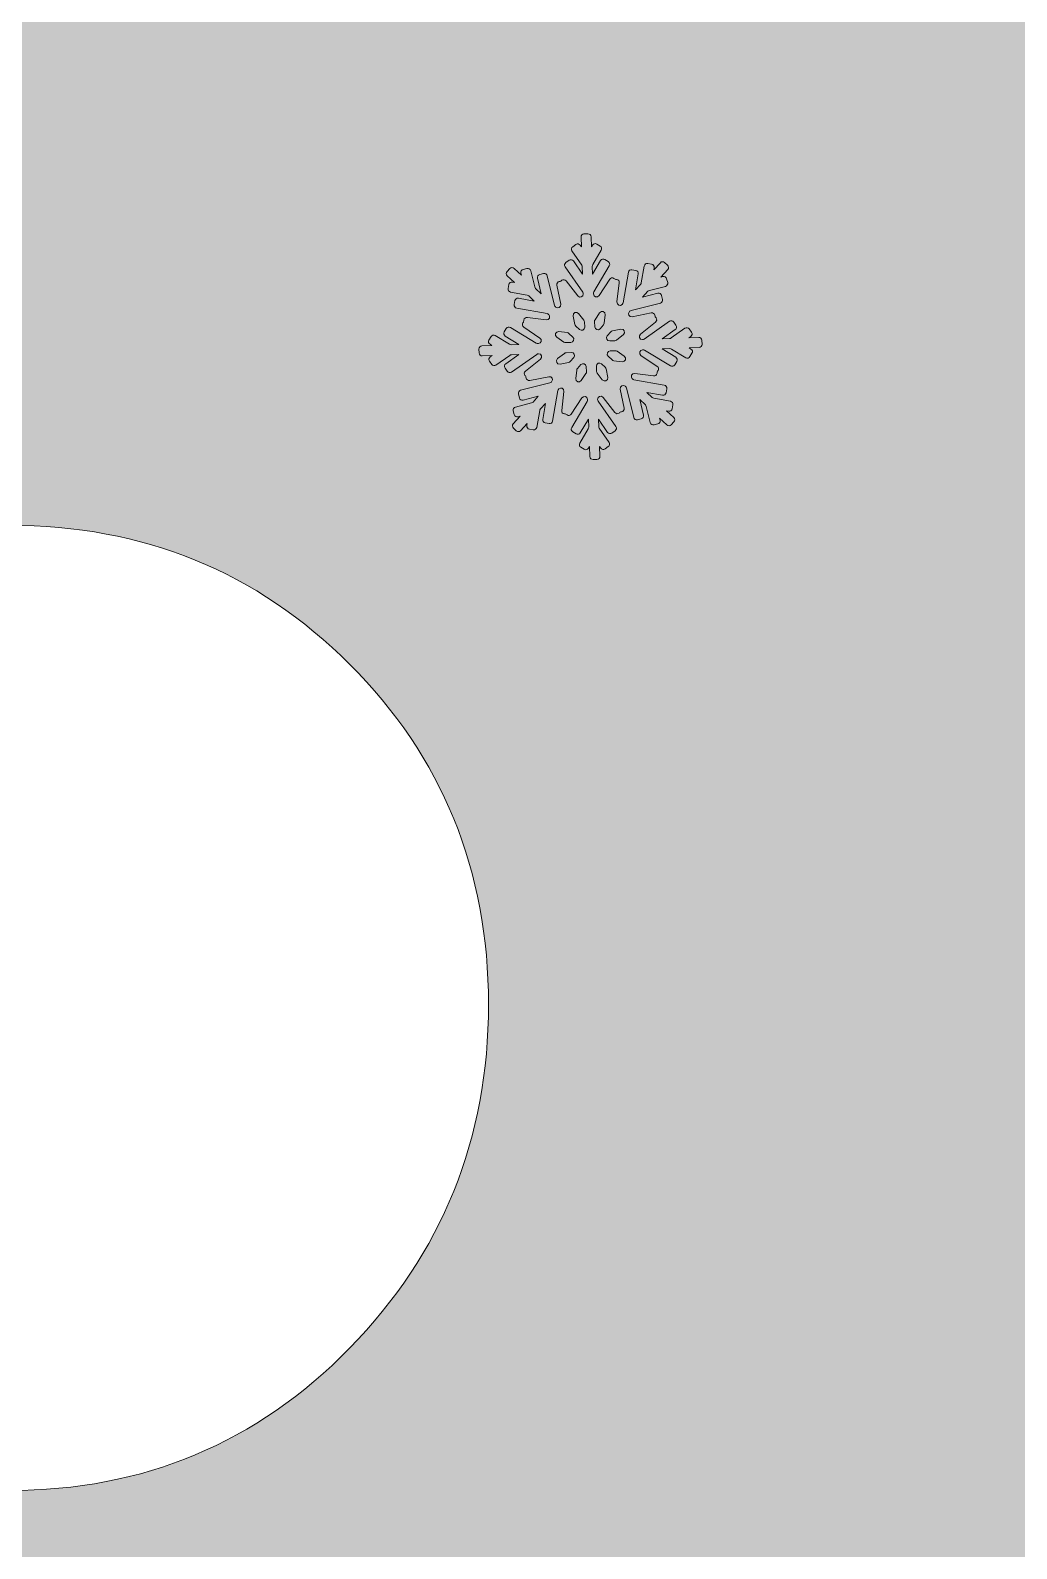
# Model space of a CAD drawing. Header units: millimetres. Extents: x 40 to 178, y -117 to -19.
# Drawn here: x 145 to 161.68, y -75.22 to -49.54 of the extents above; entities that cross this region are included whole.
import ezdxf

# ---------------------------------------------------------------- set-up
doc = ezdxf.new("R2010")
doc.units = ezdxf.units.MM
doc.header["$MEASUREMENT"] = 0
doc.layers.add('engraving', color=7, linetype='Continuous')
doc.layers.add('Layer 1', color=7, linetype='Continuous')

msp = doc.modelspace()

# ---------------------------------------------------------------- hatches: boundary and pattern name
at = {"layer": 'Layer 1'}
h = msp.add_hatch(color=2, dxfattribs=at)
h.dxf.hatch_style = 2
edge = h.paths.add_edge_path()
edge.add_spline(control_points=[(176.295, -54.742), (174.611, -49.888), (172.008, -45.798), (168.485, -42.469), (164.962, -39.142), (160.655, -36.597), (155.566, -34.835), (152.745, -33.859), (149.792, -33.154), (146.708, -32.719), (145.947, -31.249), (144.465, -30.207), (142.735, -30.075), (144.24, -28.96), (145.22, -27.176), (145.22, -25.16), (145.22, -21.779), (142.479, -19.039), (139.099, -19.039), (135.719, -19.039), (132.978, -21.779), (132.978, -25.16), (132.978, -27.176), (133.958, -28.96), (135.463, -30.075), (133.947, -30.191), (132.623, -31.005), (131.805, -32.192), (131.805, -32.192), (114.341, -32.192), (114.341, -32.192), (114.341, -32.192), (114.341, -117.341), (114.341, -117.341), (114.341, -117.341), (139.006, -117.341), (139.006, -117.341), (139.006, -117.341), (139.006, -99.49), (139.006, -99.49), (143.625, -100.194), (148.088, -99.98), (152.395, -98.844), (156.7, -97.709), (160.595, -95.869), (164.08, -93.324), (167.563, -90.78), (170.481, -87.609), (172.83, -83.81), (175.179, -80.013), (176.706, -75.806), (177.411, -71.185), (178.351, -65.077), (177.978, -59.598), (176.295, -54.742)], knot_values=[0, 0, 0, 0, 1, 1, 1, 2, 2, 2, 3, 3, 3, 4, 4, 4, 5, 5, 5, 6, 6, 6, 7, 7, 7, 8, 8, 8, 9, 9, 9, 10, 10, 10, 11, 11, 11, 12, 12, 12, 13, 13, 13, 14, 14, 14, 15, 15, 15, 16, 16, 16, 17, 17, 17, 18, 18, 18, 18], degree=3, periodic=1)
edge = h.paths.add_edge_path()
edge.add_spline(control_points=[(135.292, -25.16), (135.292, -23.06), (137, -21.352), (139.099, -21.352), (141.198, -21.352), (142.906, -23.06), (142.906, -25.16), (142.906, -27.259), (141.198, -28.967), (139.099, -28.967), (137, -28.967), (135.292, -27.259), (135.292, -25.16)], knot_values=[0, 0, 0, 0, 1, 1, 1, 2, 2, 2, 3, 3, 3, 4, 4, 4, 4], degree=3, periodic=1)
edge = h.paths.add_edge_path()
edge.add_spline(control_points=[(150.398, -71.83), (148.831, -73.436), (146.913, -74.238), (144.644, -74.238), (144.644, -74.238), (139.006, -74.238), (139.006, -74.238), (139.006, -74.238), (139.006, -57.913), (139.006, -57.913), (139.006, -57.913), (144.644, -57.913), (144.644, -57.913), (146.913, -57.913), (148.831, -58.697), (150.398, -60.262), (151.963, -61.829), (152.746, -63.747), (152.746, -66.017), (152.746, -68.289), (151.963, -70.227), (150.398, -71.83)], knot_values=[0, 0, 0, 0, 1, 1, 1, 2, 2, 2, 3, 3, 3, 4, 4, 4, 5, 5, 5, 6, 6, 6, 7, 7, 7, 7], degree=3, periodic=1)

# ---------------------------------------------------------------- linework, layer by layer
at = {"layer": 'engraving', "lineweight": 0}
for points, knots in [([(156.354, -54.784), (156.353, -54.756), (156.329, -54.734), (156.3, -54.735), (156.3, -54.735), (156.135, -54.741), (156.135, -54.741), (156.135, -54.741), (156.166, -54.719), (156.166, -54.719), (156.189, -54.703), (156.195, -54.671), (156.179, -54.648), (156.179, -54.648), (156.14, -54.592), (156.14, -54.592), (156.124, -54.569), (156.091, -54.563), (156.068, -54.579), (156.068, -54.579), (155.834, -54.744), (155.834, -54.744), (155.826, -54.75), (155.816, -54.753), (155.806, -54.754), (155.806, -54.754), (155.68, -54.759), (155.68, -54.759), (155.68, -54.759), (155.902, -54.602), (155.902, -54.602), (155.926, -54.585), (155.931, -54.553), (155.915, -54.53), (155.915, -54.53), (155.877, -54.474), (155.877, -54.474), (155.86, -54.451), (155.828, -54.445), (155.804, -54.462), (155.804, -54.462), (155.379, -54.762), (155.379, -54.762), (155.371, -54.768), (155.361, -54.771), (155.351, -54.771), (155.351, -54.771), (155.349, -54.772), (155.349, -54.772), (155.299, -54.774), (155.275, -54.71), (155.315, -54.679), (155.315, -54.679), (155.57, -54.478), (155.57, -54.478), (155.592, -54.461), (155.596, -54.428), (155.579, -54.406), (155.579, -54.406), (155.571, -54.395), (155.571, -54.395), (155.566, -54.389), (155.562, -54.382), (155.561, -54.374), (155.561, -54.374), (155.558, -54.361), (155.558, -54.361), (155.553, -54.333), (155.525, -54.314), (155.497, -54.32), (155.497, -54.32), (155.175, -54.384), (155.175, -54.384), (155.126, -54.394), (155.093, -54.335), (155.127, -54.298), (155.127, -54.298), (155.132, -54.293), (155.132, -54.293), (155.139, -54.285), (155.148, -54.28), (155.158, -54.277), (155.158, -54.277), (155.652, -54.153), (155.652, -54.153), (155.679, -54.146), (155.696, -54.118), (155.689, -54.091), (155.689, -54.091), (155.673, -54.025), (155.673, -54.025), (155.666, -53.997), (155.638, -53.98), (155.61, -53.987), (155.61, -53.987), (155.352, -54.052), (155.352, -54.052), (155.352, -54.052), (155.441, -53.954), (155.441, -53.954), (155.448, -53.947), (155.457, -53.942), (155.466, -53.939), (155.466, -53.939), (155.737, -53.871), (155.737, -53.871), (155.765, -53.864), (155.782, -53.836), (155.775, -53.808), (155.775, -53.808), (155.758, -53.743), (155.758, -53.743), (155.752, -53.715), (155.723, -53.698), (155.696, -53.705), (155.696, -53.705), (155.66, -53.714), (155.66, -53.714), (155.66, -53.714), (155.776, -53.587), (155.776, -53.587), (155.795, -53.566), (155.794, -53.533), (155.773, -53.514), (155.773, -53.514), (155.724, -53.468), (155.724, -53.468), (155.703, -53.448), (155.67, -53.45), (155.651, -53.471), (155.651, -53.471), (155.54, -53.592), (155.54, -53.592), (155.54, -53.592), (155.546, -53.556), (155.546, -53.556), (155.551, -53.528), (155.532, -53.501), (155.504, -53.496), (155.504, -53.496), (155.439, -53.484), (155.439, -53.484), (155.411, -53.479), (155.384, -53.498), (155.379, -53.527), (155.379, -53.527), (155.329, -53.811), (155.329, -53.811), (155.327, -53.821), (155.323, -53.83), (155.316, -53.837), (155.316, -53.837), (155.231, -53.931), (155.231, -53.931), (155.231, -53.931), (155.278, -53.661), (155.278, -53.661), (155.283, -53.633), (155.264, -53.606), (155.236, -53.601), (155.236, -53.601), (155.171, -53.59), (155.171, -53.59), (155.143, -53.584), (155.116, -53.603), (155.111, -53.632), (155.111, -53.632), (155.02, -54.15), (155.02, -54.15), (155.019, -54.159), (155.014, -54.168), (155.008, -54.176), (155.008, -54.176), (155.008, -54.176), (155.008, -54.176), (154.974, -54.213), (154.912, -54.185), (154.918, -54.134), (154.918, -54.134), (154.957, -53.812), (154.957, -53.812), (154.961, -53.783), (154.941, -53.758), (154.912, -53.754), (154.912, -53.754), (154.9, -53.753), (154.9, -53.753), (154.892, -53.752), (154.884, -53.749), (154.877, -53.744), (154.877, -53.744), (154.867, -53.737), (154.867, -53.737), (154.843, -53.721), (154.811, -53.727), (154.795, -53.751), (154.795, -53.751), (154.614, -54.025), (154.614, -54.025), (154.586, -54.067), (154.521, -54.049), (154.519, -53.999), (154.519, -53.999), (154.519, -53.993), (154.519, -53.993), (154.518, -53.983), (154.521, -53.973), (154.526, -53.964), (154.526, -53.964), (154.788, -53.522), (154.788, -53.522), (154.803, -53.498), (154.795, -53.466), (154.771, -53.452), (154.771, -53.452), (154.713, -53.417), (154.713, -53.417), (154.689, -53.402), (154.657, -53.41), (154.642, -53.435), (154.642, -53.435), (154.506, -53.665), (154.506, -53.665), (154.506, -53.665), (154.5, -53.532), (154.5, -53.532), (154.5, -53.522), (154.502, -53.512), (154.507, -53.504), (154.507, -53.504), (154.651, -53.261), (154.651, -53.261), (154.666, -53.237), (154.658, -53.205), (154.634, -53.19), (154.634, -53.19), (154.576, -53.156), (154.576, -53.156), (154.552, -53.141), (154.52, -53.149), (154.505, -53.173), (154.505, -53.173), (154.487, -53.204), (154.487, -53.204), (154.487, -53.204), (154.48, -53.032), (154.48, -53.032), (154.479, -53.004), (154.455, -52.981), (154.426, -52.983), (154.426, -52.983), (154.36, -52.985), (154.36, -52.985), (154.331, -52.986), (154.309, -53.01), (154.31, -53.039), (154.31, -53.039), (154.317, -53.205), (154.317, -53.205), (154.317, -53.205), (154.296, -53.175), (154.296, -53.175), (154.28, -53.152), (154.247, -53.146), (154.224, -53.163), (154.224, -53.163), (154.169, -53.201), (154.169, -53.201), (154.146, -53.218), (154.141, -53.25), (154.157, -53.273), (154.157, -53.273), (154.321, -53.511), (154.321, -53.511), (154.327, -53.519), (154.33, -53.528), (154.33, -53.538), (154.33, -53.538), (154.335, -53.665), (154.335, -53.665), (154.335, -53.665), (154.181, -53.442), (154.181, -53.442), (154.164, -53.418), (154.132, -53.412), (154.108, -53.429), (154.108, -53.429), (154.054, -53.467), (154.054, -53.467), (154.031, -53.484), (154.025, -53.516), (154.041, -53.539), (154.041, -53.539), (154.34, -53.971), (154.34, -53.971), (154.345, -53.979), (154.348, -53.989), (154.349, -53.999), (154.349, -53.999), (154.349, -53.999), (154.349, -53.999), (154.351, -54.05), (154.287, -54.073), (154.256, -54.033), (154.256, -54.033), (154.06, -53.778), (154.06, -53.778), (154.042, -53.755), (154.009, -53.751), (153.987, -53.769), (153.987, -53.769), (153.977, -53.777), (153.977, -53.777), (153.97, -53.782), (153.963, -53.785), (153.955, -53.787), (153.955, -53.787), (153.943, -53.789), (153.943, -53.789), (153.915, -53.795), (153.897, -53.822), (153.902, -53.85), (153.902, -53.85), (153.966, -54.175), (153.966, -54.175), (153.976, -54.224), (153.917, -54.257), (153.88, -54.223), (153.88, -54.223), (153.877, -54.22), (153.877, -54.22), (153.87, -54.213), (153.864, -54.204), (153.862, -54.195), (153.862, -54.195), (153.738, -53.694), (153.738, -53.694), (153.731, -53.666), (153.703, -53.649), (153.675, -53.656), (153.675, -53.656), (153.611, -53.672), (153.611, -53.672), (153.583, -53.679), (153.566, -53.707), (153.573, -53.735), (153.573, -53.735), (153.638, -53.996), (153.638, -53.996), (153.638, -53.996), (153.542, -53.907), (153.542, -53.907), (153.535, -53.9), (153.529, -53.891), (153.527, -53.881), (153.527, -53.881), (153.459, -53.607), (153.459, -53.607), (153.452, -53.579), (153.424, -53.562), (153.396, -53.569), (153.396, -53.569), (153.332, -53.585), (153.332, -53.585), (153.304, -53.592), (153.287, -53.62), (153.294, -53.648), (153.294, -53.648), (153.303, -53.683), (153.303, -53.683), (153.303, -53.683), (153.178, -53.567), (153.178, -53.567), (153.157, -53.547), (153.124, -53.548), (153.105, -53.57), (153.105, -53.57), (153.06, -53.619), (153.06, -53.619), (153.04, -53.64), (153.042, -53.673), (153.062, -53.692), (153.062, -53.692), (153.184, -53.806), (153.184, -53.806), (153.184, -53.806), (153.149, -53.799), (153.149, -53.799), (153.12, -53.794), (153.093, -53.813), (153.088, -53.841), (153.088, -53.841), (153.077, -53.908), (153.077, -53.908), (153.072, -53.936), (153.09, -53.963), (153.118, -53.968), (153.118, -53.968), (153.4, -54.019), (153.4, -54.019), (153.41, -54.021), (153.419, -54.025), (153.426, -54.032), (153.426, -54.032), (153.519, -54.119), (153.519, -54.119), (153.519, -54.119), (153.253, -54.071), (153.253, -54.071), (153.225, -54.066), (153.198, -54.085), (153.193, -54.113), (153.193, -54.113), (153.181, -54.18), (153.181, -54.18), (153.176, -54.208), (153.195, -54.234), (153.223, -54.239), (153.223, -54.239), (153.735, -54.332), (153.735, -54.332), (153.745, -54.334), (153.754, -54.338), (153.761, -54.345), (153.761, -54.345), (153.763, -54.347), (153.763, -54.347), (153.8, -54.382), (153.771, -54.443), (153.721, -54.437), (153.721, -54.437), (153.403, -54.396), (153.403, -54.396), (153.374, -54.392), (153.348, -54.413), (153.345, -54.441), (153.345, -54.441), (153.343, -54.454), (153.343, -54.454), (153.342, -54.462), (153.339, -54.47), (153.335, -54.477), (153.335, -54.477), (153.328, -54.488), (153.328, -54.488), (153.312, -54.511), (153.318, -54.543), (153.342, -54.559), (153.342, -54.559), (153.616, -54.745), (153.616, -54.745), (153.658, -54.773), (153.639, -54.838), (153.589, -54.84), (153.589, -54.84), (153.583, -54.84), (153.583, -54.84), (153.573, -54.84), (153.563, -54.838), (153.554, -54.833), (153.554, -54.833), (153.117, -54.567), (153.117, -54.567), (153.093, -54.551), (153.06, -54.56), (153.046, -54.584), (153.046, -54.584), (153.011, -54.642), (153.011, -54.642), (152.997, -54.667), (153.005, -54.698), (153.029, -54.713), (153.029, -54.713), (153.258, -54.853), (153.258, -54.853), (153.258, -54.853), (153.128, -54.858), (153.128, -54.858), (153.118, -54.858), (153.107, -54.855), (153.099, -54.85), (153.099, -54.85), (152.86, -54.704), (152.86, -54.704), (152.835, -54.689), (152.803, -54.697), (152.788, -54.722), (152.788, -54.722), (152.754, -54.78), (152.754, -54.78), (152.739, -54.804), (152.747, -54.836), (152.771, -54.851), (152.771, -54.851), (152.803, -54.87), (152.803, -54.87), (152.803, -54.87), (152.633, -54.877), (152.633, -54.877), (152.605, -54.878), (152.582, -54.902), (152.583, -54.931), (152.583, -54.931), (152.586, -54.998), (152.586, -54.998), (152.587, -55.027), (152.611, -55.049), (152.64, -55.048), (152.64, -55.048), (152.805, -55.042), (152.805, -55.042), (152.805, -55.042), (152.774, -55.063), (152.774, -55.063), (152.751, -55.08), (152.745, -55.112), (152.761, -55.135), (152.761, -55.135), (152.8, -55.19), (152.8, -55.19), (152.816, -55.214), (152.849, -55.22), (152.872, -55.203), (152.872, -55.203), (153.106, -55.038), (153.106, -55.038), (153.114, -55.033), (153.124, -55.029), (153.134, -55.029), (153.134, -55.029), (153.26, -55.024), (153.26, -55.024), (153.26, -55.024), (153.038, -55.181), (153.038, -55.181), (153.014, -55.197), (153.009, -55.229), (153.025, -55.253), (153.025, -55.253), (153.063, -55.308), (153.063, -55.308), (153.08, -55.332), (153.112, -55.338), (153.136, -55.321), (153.136, -55.321), (153.561, -55.021), (153.561, -55.021), (153.569, -55.015), (153.579, -55.012), (153.589, -55.011), (153.589, -55.011), (153.591, -55.011), (153.591, -55.011), (153.641, -55.009), (153.665, -55.073), (153.625, -55.104), (153.625, -55.104), (153.37, -55.304), (153.37, -55.304), (153.348, -55.322), (153.344, -55.354), (153.361, -55.377), (153.361, -55.377), (153.37, -55.387), (153.37, -55.387), (153.374, -55.394), (153.378, -55.401), (153.379, -55.409), (153.379, -55.409), (153.382, -55.422), (153.382, -55.422), (153.387, -55.45), (153.415, -55.468), (153.443, -55.463), (153.443, -55.463), (153.765, -55.399), (153.765, -55.399), (153.814, -55.389), (153.847, -55.447), (153.813, -55.484), (153.813, -55.484), (153.808, -55.49), (153.808, -55.49), (153.801, -55.498), (153.792, -55.503), (153.782, -55.505), (153.782, -55.505), (153.288, -55.629), (153.288, -55.629), (153.261, -55.636), (153.244, -55.664), (153.251, -55.692), (153.251, -55.692), (153.267, -55.758), (153.267, -55.758), (153.274, -55.786), (153.302, -55.802), (153.33, -55.796), (153.33, -55.796), (153.588, -55.731), (153.588, -55.731), (153.588, -55.731), (153.499, -55.828), (153.499, -55.828), (153.492, -55.836), (153.484, -55.841), (153.474, -55.844), (153.474, -55.844), (153.203, -55.912), (153.203, -55.912), (153.175, -55.918), (153.158, -55.946), (153.165, -55.974), (153.165, -55.974), (153.182, -56.04), (153.182, -56.04), (153.188, -56.068), (153.217, -56.085), (153.244, -56.078), (153.244, -56.078), (153.28, -56.069), (153.28, -56.069), (153.28, -56.069), (153.164, -56.196), (153.164, -56.196), (153.145, -56.217), (153.146, -56.249), (153.167, -56.269), (153.167, -56.269), (153.216, -56.315), (153.216, -56.315), (153.237, -56.334), (153.27, -56.333), (153.289, -56.312), (153.289, -56.312), (153.4, -56.19), (153.4, -56.19), (153.4, -56.19), (153.394, -56.227), (153.394, -56.227), (153.389, -56.255), (153.408, -56.281), (153.436, -56.286), (153.436, -56.286), (153.501, -56.298), (153.501, -56.298), (153.53, -56.303), (153.557, -56.284), (153.561, -56.256), (153.561, -56.256), (153.611, -55.971), (153.611, -55.971), (153.613, -55.961), (153.617, -55.952), (153.624, -55.945), (153.624, -55.945), (153.709, -55.852), (153.709, -55.852), (153.709, -55.852), (153.662, -56.121), (153.662, -56.121), (153.657, -56.149), (153.676, -56.176), (153.704, -56.181), (153.704, -56.181), (153.769, -56.193), (153.769, -56.193), (153.798, -56.198), (153.825, -56.179), (153.83, -56.151), (153.83, -56.151), (153.92, -55.633), (153.92, -55.633), (153.921, -55.623), (153.926, -55.614), (153.932, -55.607), (153.932, -55.607), (153.932, -55.607), (153.932, -55.607), (153.966, -55.57), (154.028, -55.598), (154.022, -55.648), (154.022, -55.648), (153.983, -55.971), (153.983, -55.971), (153.979, -55.999), (154, -56.025), (154.028, -56.029), (154.028, -56.029), (154.04, -56.03), (154.04, -56.03), (154.048, -56.031), (154.056, -56.034), (154.063, -56.039), (154.063, -56.039), (154.073, -56.046), (154.073, -56.046), (154.097, -56.062), (154.129, -56.055), (154.145, -56.031), (154.145, -56.031), (154.326, -55.758), (154.326, -55.758), (154.354, -55.716), (154.419, -55.734), (154.421, -55.784), (154.421, -55.784), (154.421, -55.79), (154.421, -55.79), (154.422, -55.8), (154.419, -55.81), (154.414, -55.818), (154.414, -55.818), (154.152, -56.261), (154.152, -56.261), (154.137, -56.285), (154.145, -56.316), (154.169, -56.331), (154.169, -56.331), (154.227, -56.366), (154.227, -56.366), (154.251, -56.381), (154.283, -56.373), (154.298, -56.348), (154.298, -56.348), (154.435, -56.118), (154.435, -56.118), (154.435, -56.118), (154.44, -56.25), (154.44, -56.25), (154.44, -56.26), (154.438, -56.27), (154.433, -56.279), (154.433, -56.279), (154.289, -56.522), (154.289, -56.522), (154.274, -56.546), (154.282, -56.578), (154.306, -56.592), (154.306, -56.592), (154.364, -56.627), (154.364, -56.627), (154.388, -56.642), (154.42, -56.634), (154.435, -56.609), (154.435, -56.609), (154.453, -56.579), (154.453, -56.579), (154.453, -56.579), (154.46, -56.751), (154.46, -56.751), (154.461, -56.779), (154.485, -56.801), (154.514, -56.8), (154.514, -56.8), (154.58, -56.798), (154.58, -56.798), (154.609, -56.797), (154.631, -56.772), (154.63, -56.744), (154.63, -56.744), (154.623, -56.578), (154.623, -56.578), (154.623, -56.578), (154.644, -56.607), (154.644, -56.607), (154.66, -56.631), (154.693, -56.637), (154.716, -56.62), (154.716, -56.62), (154.771, -56.582), (154.771, -56.582), (154.794, -56.565), (154.8, -56.533), (154.783, -56.51), (154.783, -56.51), (154.619, -56.272), (154.619, -56.272), (154.613, -56.264), (154.61, -56.254), (154.61, -56.245), (154.61, -56.245), (154.605, -56.117), (154.605, -56.117), (154.605, -56.117), (154.759, -56.341), (154.759, -56.341), (154.776, -56.365), (154.808, -56.37), (154.832, -56.354), (154.832, -56.354), (154.886, -56.315), (154.886, -56.315), (154.91, -56.299), (154.915, -56.267), (154.899, -56.244), (154.899, -56.244), (154.6, -55.811), (154.6, -55.811), (154.595, -55.803), (154.592, -55.794), (154.591, -55.784), (154.591, -55.784), (154.591, -55.783), (154.591, -55.783), (154.589, -55.733), (154.653, -55.71), (154.684, -55.75), (154.684, -55.75), (154.88, -56.005), (154.88, -56.005), (154.898, -56.027), (154.931, -56.032), (154.953, -56.014), (154.953, -56.014), (154.963, -56.006), (154.963, -56.006), (154.97, -56.001), (154.977, -55.998), (154.985, -55.996), (154.985, -55.996), (154.997, -55.993), (154.997, -55.993), (155.025, -55.988), (155.043, -55.961), (155.038, -55.933), (155.038, -55.933), (154.974, -55.608), (154.974, -55.608), (154.964, -55.558), (155.023, -55.525), (155.06, -55.56), (155.06, -55.56), (155.063, -55.563), (155.063, -55.563), (155.071, -55.57), (155.076, -55.578), (155.078, -55.588), (155.078, -55.588), (155.202, -56.089), (155.202, -56.089), (155.209, -56.117), (155.237, -56.134), (155.265, -56.127), (155.265, -56.127), (155.329, -56.111), (155.329, -56.111), (155.357, -56.104), (155.374, -56.076), (155.367, -56.048), (155.367, -56.048), (155.302, -55.786), (155.302, -55.786), (155.302, -55.786), (155.398, -55.876), (155.398, -55.876), (155.405, -55.883), (155.411, -55.892), (155.413, -55.901), (155.413, -55.901), (155.481, -56.176), (155.481, -56.176), (155.488, -56.204), (155.516, -56.221), (155.544, -56.214), (155.544, -56.214), (155.609, -56.198), (155.609, -56.198), (155.636, -56.191), (155.653, -56.163), (155.646, -56.135), (155.646, -56.135), (155.637, -56.1), (155.637, -56.1), (155.637, -56.1), (155.762, -56.216), (155.762, -56.216), (155.783, -56.236), (155.816, -56.234), (155.835, -56.213), (155.835, -56.213), (155.881, -56.163), (155.881, -56.163), (155.9, -56.142), (155.898, -56.11), (155.878, -56.091), (155.878, -56.091), (155.756, -55.977), (155.756, -55.977), (155.756, -55.977), (155.792, -55.983), (155.792, -55.983), (155.82, -55.988), (155.847, -55.97), (155.852, -55.941), (155.852, -55.941), (155.863, -55.875), (155.863, -55.875), (155.868, -55.847), (155.85, -55.82), (155.822, -55.815), (155.822, -55.815), (155.54, -55.764), (155.54, -55.764), (155.531, -55.762), (155.521, -55.758), (155.514, -55.751), (155.514, -55.751), (155.421, -55.664), (155.421, -55.664), (155.421, -55.664), (155.687, -55.712), (155.687, -55.712), (155.715, -55.717), (155.742, -55.698), (155.747, -55.67), (155.747, -55.67), (155.759, -55.603), (155.759, -55.603), (155.764, -55.575), (155.745, -55.548), (155.717, -55.543), (155.717, -55.543), (155.205, -55.451), (155.205, -55.451), (155.196, -55.449), (155.186, -55.444), (155.179, -55.438), (155.179, -55.438), (155.177, -55.435), (155.177, -55.435), (155.14, -55.401), (155.169, -55.34), (155.219, -55.346), (155.219, -55.346), (155.537, -55.387), (155.537, -55.387), (155.566, -55.39), (155.592, -55.37), (155.595, -55.342), (155.595, -55.342), (155.597, -55.328), (155.597, -55.328), (155.598, -55.32), (155.601, -55.313), (155.605, -55.306), (155.605, -55.306), (155.613, -55.295), (155.613, -55.295), (155.628, -55.271), (155.622, -55.24), (155.598, -55.224), (155.598, -55.224), (155.324, -55.038), (155.324, -55.038), (155.282, -55.009), (155.301, -54.945), (155.351, -54.943), (155.351, -54.943), (155.357, -54.943), (155.357, -54.943), (155.367, -54.942), (155.377, -54.945), (155.386, -54.95), (155.386, -54.95), (155.823, -55.216), (155.823, -55.216), (155.847, -55.231), (155.88, -55.223), (155.894, -55.198), (155.894, -55.198), (155.929, -55.141), (155.929, -55.141), (155.943, -55.116), (155.935, -55.085), (155.911, -55.07), (155.911, -55.07), (155.682, -54.93), (155.682, -54.93), (155.682, -54.93), (155.812, -54.925), (155.812, -54.925), (155.823, -54.925), (155.833, -54.927), (155.841, -54.933), (155.841, -54.933), (156.08, -55.078), (156.08, -55.078), (156.105, -55.093), (156.137, -55.085), (156.152, -55.06), (156.152, -55.06), (156.186, -55.003), (156.186, -55.003), (156.201, -54.978), (156.193, -54.947), (156.169, -54.932), (156.169, -54.932), (156.137, -54.912), (156.137, -54.912), (156.137, -54.912), (156.307, -54.906), (156.307, -54.906), (156.336, -54.905), (156.358, -54.881), (156.357, -54.852), (156.357, -54.852), (156.354, -54.784), (156.354, -54.784)], [0, 0, 0, 0, 1, 1, 1, 2, 2, 2, 3, 3, 3, 4, 4, 4, 5, 5, 5, 6, 6, 6, 7, 7, 7, 8, 8, 8, 9, 9, 9, 10, 10, 10, 11, 11, 11, 12, 12, 12, 13, 13, 13, 14, 14, 14, 15, 15, 15, 16, 16, 16, 17, 17, 17, 18, 18, 18, 19, 19, 19, 20, 20, 20, 21, 21, 21, 22, 22, 22, 23, 23, 23, 24, 24, 24, 25, 25, 25, 26, 26, 26, 27, 27, 27, 28, 28, 28, 29, 29, 29, 30, 30, 30, 31, 31, 31, 32, 32, 32, 33, 33, 33, 34, 34, 34, 35, 35, 35, 36, 36, 36, 37, 37, 37, 38, 38, 38, 39, 39, 39, 40, 40, 40, 41, 41, 41, 42, 42, 42, 43, 43, 43, 44, 44, 44, 45, 45, 45, 46, 46, 46, 47, 47, 47, 48, 48, 48, 49, 49, 49, 50, 50, 50, 51, 51, 51, 52, 52, 52, 53, 53, 53, 54, 54, 54, 55, 55, 55, 56, 56, 56, 57, 57, 57, 58, 58, 58, 59, 59, 59, 60, 60, 60, 61, 61, 61, 62, 62, 62, 63, 63, 63, 64, 64, 64, 65, 65, 65, 66, 66, 66, 67, 67, 67, 68, 68, 68, 69, 69, 69, 70, 70, 70, 71, 71, 71, 72, 72, 72, 73, 73, 73, 74, 74, 74, 75, 75, 75, 76, 76, 76, 77, 77, 77, 78, 78, 78, 79, 79, 79, 80, 80, 80, 81, 81, 81, 82, 82, 82, 83, 83, 83, 84, 84, 84, 85, 85, 85, 86, 86, 86, 87, 87, 87, 88, 88, 88, 89, 89, 89, 90, 90, 90, 91, 91, 91, 92, 92, 92, 93, 93, 93, 94, 94, 94, 95, 95, 95, 96, 96, 96, 97, 97, 97, 98, 98, 98, 99, 99, 99, 100, 100, 100, 101, 101, 101, 102, 102, 102, 103, 103, 103, 104, 104, 104, 105, 105, 105, 106, 106, 106, 107, 107, 107, 108, 108, 108, 109, 109, 109, 110, 110, 110, 111, 111, 111, 112, 112, 112, 113, 113, 113, 114, 114, 114, 115, 115, 115, 116, 116, 116, 117, 117, 117, 118, 118, 118, 119, 119, 119, 120, 120, 120, 121, 121, 121, 122, 122, 122, 123, 123, 123, 124, 124, 124, 125, 125, 125, 126, 126, 126, 127, 127, 127, 128, 128, 128, 129, 129, 129, 130, 130, 130, 131, 131, 131, 132, 132, 132, 133, 133, 133, 134, 134, 134, 135, 135, 135, 136, 136, 136, 137, 137, 137, 138, 138, 138, 139, 139, 139, 140, 140, 140, 141, 141, 141, 142, 142, 142, 143, 143, 143, 144, 144, 144, 145, 145, 145, 146, 146, 146, 147, 147, 147, 148, 148, 148, 149, 149, 149, 150, 150, 150, 151, 151, 151, 152, 152, 152, 153, 153, 153, 154, 154, 154, 155, 155, 155, 156, 156, 156, 157, 157, 157, 158, 158, 158, 159, 159, 159, 160, 160, 160, 161, 161, 161, 162, 162, 162, 163, 163, 163, 164, 164, 164, 165, 165, 165, 166, 166, 166, 167, 167, 167, 168, 168, 168, 169, 169, 169, 170, 170, 170, 171, 171, 171, 172, 172, 172, 173, 173, 173, 174, 174, 174, 175, 175, 175, 176, 176, 176, 177, 177, 177, 178, 178, 178, 179, 179, 179, 180, 180, 180, 181, 181, 181, 182, 182, 182, 183, 183, 183, 184, 184, 184, 185, 185, 185, 186, 186, 186, 187, 187, 187, 188, 188, 188, 189, 189, 189, 190, 190, 190, 191, 191, 191, 192, 192, 192, 193, 193, 193, 194, 194, 194, 195, 195, 195, 196, 196, 196, 197, 197, 197, 198, 198, 198, 199, 199, 199, 200, 200, 200, 201, 201, 201, 202, 202, 202, 203, 203, 203, 204, 204, 204, 205, 205, 205, 206, 206, 206, 207, 207, 207, 208, 208, 208, 209, 209, 209, 210, 210, 210, 211, 211, 211, 212, 212, 212, 213, 213, 213, 214, 214, 214, 215, 215, 215, 216, 216, 216, 217, 217, 217, 218, 218, 218, 219, 219, 219, 220, 220, 220, 221, 221, 221, 222, 222, 222, 223, 223, 223, 224, 224, 224, 225, 225, 225, 226, 226, 226, 227, 227, 227, 228, 228, 228, 229, 229, 229, 230, 230, 230, 231, 231, 231, 232, 232, 232, 233, 233, 233, 234, 234, 234, 235, 235, 235, 236, 236, 236, 237, 237, 237, 238, 238, 238, 239, 239, 239, 240, 240, 240, 241, 241, 241, 242, 242, 242, 243, 243, 243, 244, 244, 244, 245, 245, 245, 246, 246, 246, 247, 247, 247, 248, 248, 248, 249, 249, 249, 250, 250, 250, 251, 251, 251, 252, 252, 252, 253, 253, 253, 254, 254, 254, 255, 255, 255, 256, 256, 256, 257, 257, 257, 258, 258, 258, 259, 259, 259, 260, 260, 260, 261, 261, 261, 262, 262, 262, 263, 263, 263, 264, 264, 264, 265, 265, 265, 266, 266, 266, 267, 267, 267, 268, 268, 268, 269, 269, 269, 270, 270, 270, 271, 271, 271, 272, 272, 272, 273, 273, 273, 274, 274, 274, 275, 275, 275, 276, 276, 276, 277, 277, 277, 278, 278, 278, 279, 279, 279, 280, 280, 280, 281, 281, 281, 282, 282, 282, 283, 283, 283, 284, 284, 284, 285, 285, 285, 286, 286, 286, 287, 287, 287, 288, 288, 288, 289, 289, 289, 290, 290, 290, 291, 291, 291, 292, 292, 292, 293, 293, 293, 294, 294, 294, 295, 295, 295, 296, 296, 296, 297, 297, 297, 298, 298, 298, 299, 299, 299, 300, 300, 300, 301, 301, 301, 302, 302, 302, 303, 303, 303, 304, 304, 304, 305, 305, 305, 306, 306, 306, 307, 307, 307, 308, 308, 308, 309, 309, 309, 310, 310, 310, 311, 311, 311, 312, 312, 312, 313, 313, 313, 314, 314, 314, 315, 315, 315, 316, 316, 316, 317, 317, 317, 318, 318, 318, 319, 319, 319, 320, 320, 320, 321, 321, 321, 322, 322, 322, 323, 323, 323, 324, 324, 324, 325, 325, 325, 326, 326, 326, 327, 327, 327, 328, 328, 328, 329, 329, 329, 330, 330, 330, 331, 331, 331, 332, 332, 332, 333, 333, 333, 334, 334, 334, 335, 335, 335, 336, 336, 336, 336]), ([(154.27, -54.331), (154.27, -54.331), (154.357, -54.444), (154.357, -54.444), (154.364, -54.452), (154.368, -54.463), (154.368, -54.473), (154.368, -54.473), (154.372, -54.561), (154.372, -54.561), (154.373, -54.607), (154.318, -54.633), (154.284, -54.601), (154.284, -54.601), (154.222, -54.543), (154.222, -54.543), (154.214, -54.535), (154.209, -54.526), (154.207, -54.515), (154.207, -54.515), (154.179, -54.373), (154.179, -54.373), (154.168, -54.319), (154.237, -54.288), (154.27, -54.331)], [0, 0, 0, 0, 1, 1, 1, 2, 2, 2, 3, 3, 3, 4, 4, 4, 5, 5, 5, 6, 6, 6, 7, 7, 7, 8, 8, 8, 8]), ([(154.542, -54.555), (154.542, -54.555), (154.538, -54.467), (154.538, -54.467), (154.538, -54.456), (154.541, -54.446), (154.547, -54.437), (154.547, -54.437), (154.625, -54.317), (154.625, -54.317), (154.656, -54.272), (154.727, -54.298), (154.72, -54.352), (154.72, -54.352), (154.703, -54.496), (154.703, -54.496), (154.701, -54.506), (154.697, -54.516), (154.689, -54.524), (154.689, -54.524), (154.632, -54.588), (154.632, -54.588), (154.6, -54.622), (154.543, -54.601), (154.542, -54.555)], [0, 0, 0, 0, 1, 1, 1, 2, 2, 2, 3, 3, 3, 4, 4, 4, 5, 5, 5, 6, 6, 6, 7, 7, 7, 8, 8, 8, 8]), ([(154.021, -54.813), (154.021, -54.813), (153.899, -54.731), (153.899, -54.731), (153.854, -54.7), (153.881, -54.629), (153.935, -54.636), (153.935, -54.636), (154.077, -54.654), (154.077, -54.654), (154.088, -54.656), (154.098, -54.661), (154.106, -54.668), (154.106, -54.668), (154.171, -54.729), (154.171, -54.729), (154.205, -54.76), (154.184, -54.817), (154.138, -54.819), (154.138, -54.819), (154.052, -54.822), (154.052, -54.822), (154.041, -54.822), (154.03, -54.819), (154.021, -54.813)], [0, 0, 0, 0, 1, 1, 1, 2, 2, 2, 3, 3, 3, 4, 4, 4, 5, 5, 5, 6, 6, 6, 7, 7, 7, 8, 8, 8, 8]), ([(154.754, -54.706), (154.754, -54.706), (154.814, -54.641), (154.814, -54.641), (154.822, -54.633), (154.831, -54.627), (154.842, -54.625), (154.842, -54.625), (154.985, -54.597), (154.985, -54.597), (155.038, -54.586), (155.07, -54.655), (155.027, -54.688), (155.027, -54.688), (154.912, -54.779), (154.912, -54.779), (154.903, -54.785), (154.893, -54.789), (154.882, -54.79), (154.882, -54.79), (154.795, -54.793), (154.795, -54.793), (154.749, -54.795), (154.723, -54.74), (154.754, -54.706)], [0, 0, 0, 0, 1, 1, 1, 2, 2, 2, 3, 3, 3, 4, 4, 4, 5, 5, 5, 6, 6, 6, 7, 7, 7, 8, 8, 8, 8]), ([(154.186, -55.076), (154.186, -55.076), (154.126, -55.142), (154.126, -55.142), (154.118, -55.15), (154.109, -55.155), (154.098, -55.158), (154.098, -55.158), (153.956, -55.186), (153.956, -55.186), (153.902, -55.197), (153.871, -55.128), (153.913, -55.094), (153.913, -55.094), (154.028, -55.004), (154.028, -55.004), (154.037, -54.997), (154.047, -54.993), (154.058, -54.993), (154.058, -54.993), (154.145, -54.99), (154.145, -54.99), (154.191, -54.988), (154.217, -55.042), (154.186, -55.076)], [0, 0, 0, 0, 1, 1, 1, 2, 2, 2, 3, 3, 3, 4, 4, 4, 5, 5, 5, 6, 6, 6, 7, 7, 7, 8, 8, 8, 8]), ([(154.399, -55.228), (154.399, -55.228), (154.402, -55.315), (154.402, -55.315), (154.403, -55.326), (154.4, -55.337), (154.394, -55.346), (154.394, -55.346), (154.315, -55.465), (154.315, -55.465), (154.284, -55.511), (154.213, -55.485), (154.22, -55.431), (154.22, -55.431), (154.237, -55.287), (154.237, -55.287), (154.239, -55.276), (154.243, -55.266), (154.251, -55.258), (154.251, -55.258), (154.309, -55.195), (154.309, -55.195), (154.34, -55.161), (154.397, -55.182), (154.399, -55.228)], [0, 0, 0, 0, 1, 1, 1, 2, 2, 2, 3, 3, 3, 4, 4, 4, 5, 5, 5, 6, 6, 6, 7, 7, 7, 8, 8, 8, 8]), ([(154.67, -55.452), (154.67, -55.452), (154.583, -55.339), (154.583, -55.339), (154.576, -55.33), (154.573, -55.32), (154.572, -55.309), (154.572, -55.309), (154.569, -55.222), (154.569, -55.222), (154.567, -55.175), (154.622, -55.15), (154.656, -55.182), (154.656, -55.182), (154.718, -55.24), (154.718, -55.24), (154.726, -55.247), (154.731, -55.257), (154.734, -55.268), (154.734, -55.268), (154.762, -55.41), (154.762, -55.41), (154.772, -55.464), (154.703, -55.495), (154.67, -55.452)], [0, 0, 0, 0, 1, 1, 1, 2, 2, 2, 3, 3, 3, 4, 4, 4, 5, 5, 5, 6, 6, 6, 7, 7, 7, 8, 8, 8, 8]), ([(154.919, -54.97), (154.919, -54.97), (155.041, -55.052), (155.041, -55.052), (155.086, -55.083), (155.059, -55.153), (155.005, -55.146), (155.005, -55.146), (154.863, -55.128), (154.863, -55.128), (154.852, -55.127), (154.842, -55.122), (154.834, -55.115), (154.834, -55.115), (154.769, -55.054), (154.769, -55.054), (154.735, -55.022), (154.756, -54.966), (154.802, -54.964), (154.802, -54.964), (154.888, -54.961), (154.888, -54.961), (154.899, -54.96), (154.91, -54.964), (154.919, -54.97)], [0, 0, 0, 0, 1, 1, 1, 2, 2, 2, 3, 3, 3, 4, 4, 4, 5, 5, 5, 6, 6, 6, 7, 7, 7, 8, 8, 8, 8])]:
    msp.add_open_spline(points, degree=3, knots=knots, dxfattribs=at)
at = {"layer": 'Layer 1', "lineweight": 0}
for points, knots in [([(176.295, -54.742), (174.611, -49.888), (172.008, -45.798), (168.485, -42.469), (164.962, -39.142), (160.655, -36.597), (155.566, -34.835), (152.745, -33.859), (149.792, -33.154), (146.708, -32.719), (145.947, -31.249), (144.465, -30.207), (142.735, -30.075), (144.24, -28.96), (145.22, -27.176), (145.22, -25.16), (145.22, -21.779), (142.479, -19.039), (139.099, -19.039), (135.719, -19.039), (132.978, -21.779), (132.978, -25.16), (132.978, -27.176), (133.958, -28.96), (135.463, -30.075), (133.947, -30.191), (132.623, -31.005), (131.805, -32.192), (131.805, -32.192), (114.341, -32.192), (114.341, -32.192), (114.341, -32.192), (114.341, -117.341), (114.341, -117.341), (114.341, -117.341), (139.006, -117.341), (139.006, -117.341), (139.006, -117.341), (139.006, -99.49), (139.006, -99.49), (143.625, -100.194), (148.088, -99.98), (152.395, -98.844), (156.7, -97.709), (160.595, -95.869), (164.08, -93.324), (167.563, -90.78), (170.481, -87.609), (172.83, -83.81), (175.179, -80.013), (176.706, -75.806), (177.411, -71.185), (178.351, -65.077), (177.978, -59.598), (176.295, -54.742)], [0, 0, 0, 0, 1, 1, 1, 2, 2, 2, 3, 3, 3, 4, 4, 4, 5, 5, 5, 6, 6, 6, 7, 7, 7, 8, 8, 8, 9, 9, 9, 10, 10, 10, 11, 11, 11, 12, 12, 12, 13, 13, 13, 14, 14, 14, 15, 15, 15, 16, 16, 16, 17, 17, 17, 18, 18, 18, 18]), ([(150.398, -71.83), (148.831, -73.436), (146.913, -74.238), (144.644, -74.238), (144.644, -74.238), (139.006, -74.238), (139.006, -74.238), (139.006, -74.238), (139.006, -57.913), (139.006, -57.913), (139.006, -57.913), (144.644, -57.913), (144.644, -57.913), (146.913, -57.913), (148.831, -58.697), (150.398, -60.262), (151.963, -61.829), (152.746, -63.747), (152.746, -66.017), (152.746, -68.289), (151.963, -70.227), (150.398, -71.83)], [0, 0, 0, 0, 1, 1, 1, 2, 2, 2, 3, 3, 3, 4, 4, 4, 5, 5, 5, 6, 6, 6, 7, 7, 7, 7])]:
    msp.add_open_spline(points, degree=3, knots=knots, dxfattribs=at)

doc.saveas('drawing.dxf')
